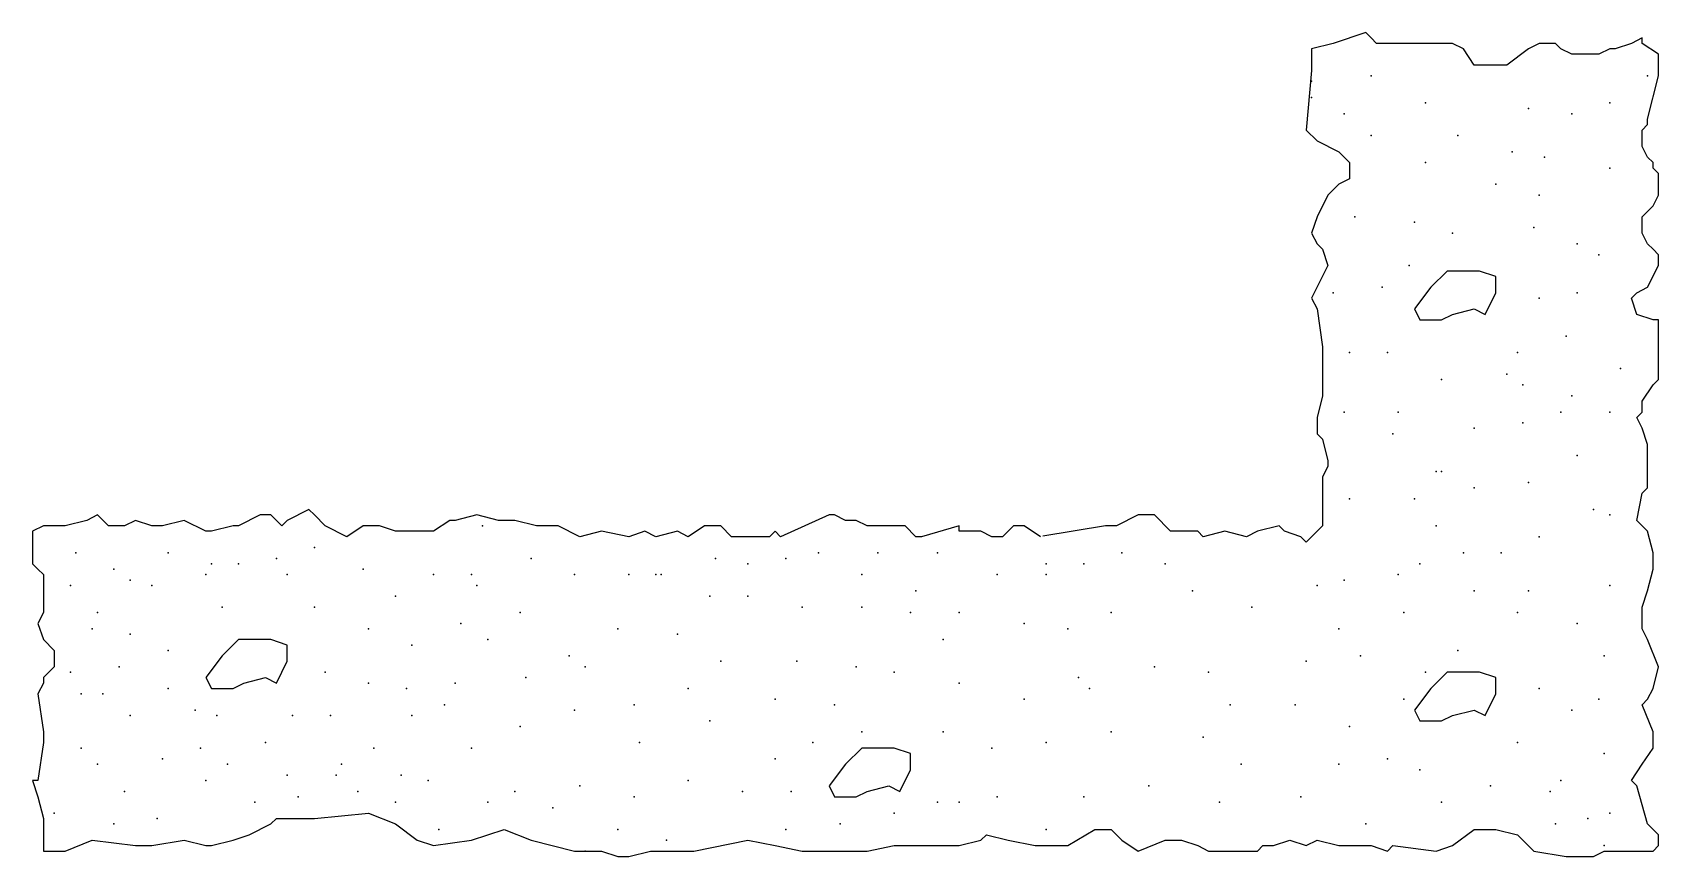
# Model space of a CAD drawing. Extents: x -2.55 to 0, y 0.01 to 1.3.
import ezdxf

# ---------------------------------------------------------------- set-up
doc = ezdxf.new("R2010")
doc.units = 0
doc.header["$LTSCALE"] = 0.5
doc.header["$MEASUREMENT"] = 0
doc.linetypes.add('DOT', pattern=[0.25, 0, -0.25])
doc.layers.add('ARBOLES', color=3, linetype='CONTINUOUS')

msp = doc.modelspace()

# ---------------------------------------------------------------- linework, layer by layer
at = {"layer": 'ARBOLES', "linetype": 'DOT'}
for points in [[(-0.5102, 1.2841), (-0.5443, 1.2756), (-0.5443, 1.2416), (-0.5528, 1.1481), (-0.5357, 1.131), (-0.5017, 1.114), (-0.4847, 1.097), (-0.4847, 1.0715), (-0.5017, 1.063), (-0.5102, 1.0545), (-0.5187, 1.046), (-0.5357, 1.012), (-0.5443, 0.9865), (-0.5357, 0.9695), (-0.5272, 0.961), (-0.5187, 0.9354), (-0.5443, 0.8844), (-0.5357, 0.8674), (-0.5272, 0.8079), (-0.5272, 0.7909), (-0.5272, 0.7314), (-0.5357, 0.6973), (-0.5357, 0.6718), (-0.5272, 0.6633), (-0.5187, 0.6293), (-0.5187, 0.6208), (-0.5272, 0.6038), (-0.5272, 0.5698), (-0.5272, 0.5273), (-0.5528, 0.5017), (-0.5613, 0.5102), (-0.5868, 0.5187), (-0.5953, 0.5273), (-0.6293, 0.5187), (-0.6463, 0.5102), (-0.6803, 0.5187), (-0.7143, 0.5102), (-0.7228, 0.5187), (-0.7313, 0.5187), (-0.7654, 0.5187), (-0.7909, 0.5443), (-0.8164, 0.5443), (-0.8504, 0.5273), (-0.8674, 0.5273), (-0.9694, 0.5102), (-0.995, 0.5273), (-1.0035, 0.5273), (-1.012, 0.5273), (-1.029, 0.5102), (-1.046, 0.5102), (-1.063, 0.5187), (-1.097, 0.5187), (-1.097, 0.5187), (-1.097, 0.5273), (-1.1565, 0.5102), (-1.165, 0.5102), (-1.182, 0.5273), (-1.2246, 0.5273), (-1.2416, 0.5273), (-1.2586, 0.5358), (-1.2586, 0.5358), (-1.2756, 0.5358), (-1.2926, 0.5443), (-1.3011, 0.5443), (-1.3776, 0.5102), (-1.3861, 0.5187), (-1.3946, 0.5102), (-1.4202, 0.5102), (-1.4287, 0.5102), (-1.4542, 0.5102), (-1.4712, 0.5273), (-1.4967, 0.5273), (-1.5222, 0.5102), (-1.5222, 0.5102), (-1.5392, 0.5187), (-1.5732, 0.5102), (-1.5902, 0.5187), (-1.6157, 0.5102), (-1.6583, 0.5187), (-1.6923, 0.5102), (-1.7263, 0.5273), (-1.7603, 0.5273), (-1.7943, 0.5358), (-1.8198, 0.5358), (-1.8539, 0.5443), (-1.8879, 0.5358), (-1.8964, 0.5358), (-1.9219, 0.5187), (-1.9814, 0.5187), (-1.9814, 0.5187), (-2.0069, 0.5273), (-2.0324, 0.5273), (-2.0579, 0.5102), (-2.092, 0.5273), (-2.109, 0.5443), (-2.1175, 0.5528), (-2.1515, 0.5358), (-2.16, 0.5273), (-2.177, 0.5443), (-2.194, 0.5443), (-2.228, 0.5273), (-2.2365, 0.5273), (-2.2705, 0.5187), (-2.2791, 0.5187), (-2.3131, 0.5358), (-2.3471, 0.5273), (-2.3641, 0.5273), (-2.3896, 0.5358), (-2.4066, 0.5273), (-2.4321, 0.5273), (-2.4491, 0.5443), (-2.4661, 0.5358), (-2.5002, 0.5273), (-2.5342, 0.5273), (-2.5512, 0.5187), (-2.5512, 0.4677), (-2.5427, 0.4592), (-2.5342, 0.4507), (-2.5342, 0.4167), (-2.5342, 0.3912), (-2.5427, 0.3742), (-2.5342, 0.3487), (-2.5172, 0.3317), (-2.5172, 0.3061), (-2.5257, 0.2976), (-2.5342, 0.2891), (-2.5342, 0.2806), (-2.5427, 0.2636), (-2.5342, 0.2041), (-2.5342, 0.1871), (-2.5427, 0.1276), (-2.5512, 0.1276), (-2.5427, 0.102), (-2.5342, 0.068), (-2.5342, 0.017), (-2.5002, 0.017), (-2.4576, 0.034), (-2.3896, 0.0255), (-2.3641, 0.0255), (-2.3131, 0.034), (-2.2791, 0.0255), (-2.2705, 0.0255), (-2.2365, 0.034), (-2.211, 0.0425), (-2.177, 0.0595), (-2.1685, 0.068), (-2.1345, 0.068), (-2.109, 0.068), (-2.0239, 0.0765), (-1.9814, 0.0595), (-1.9474, 0.034), (-1.9219, 0.0255), (-1.8624, 0.034), (-1.8113, 0.051), (-1.7688, 0.034), (-1.7008, 0.017), (-1.6838, 0.017), (-1.6583, 0.017), (-1.6328, 0.0085), (-1.6157, 0.0085), (-1.5817, 0.017), (-1.5137, 0.017), (-1.4287, 0.034), (-1.3861, 0.0255), (-1.3436, 0.017), (-1.3096, 0.017), (-1.2926, 0.017), (-1.2926, 0.017), (-1.2586, 0.017), (-1.2416, 0.017), (-1.1991, 0.0255), (-1.165, 0.0255), (-1.131, 0.0255), (-1.097, 0.0255), (-1.063, 0.034), (-1.0545, 0.0425), (-1.0205, 0.034), (-0.978, 0.0255), (-0.9269, 0.0255), (-0.8844, 0.051), (-0.8589, 0.051), (-0.8419, 0.034), (-0.8164, 0.017), (-0.7739, 0.034), (-0.7483, 0.034), (-0.7228, 0.0255), (-0.7058, 0.017), (-0.6718, 0.017), (-0.6293, 0.017), (-0.6208, 0.0255), (-0.6038, 0.0255), (-0.5783, 0.034), (-0.5528, 0.0255), (-0.5357, 0.034), (-0.5017, 0.0255), (-0.4847, 0.0255), (-0.4507, 0.0255), (-0.4252, 0.017), (-0.4167, 0.0255), (-0.3487, 0.017), (-0.3231, 0.0255), (-0.2891, 0.051), (-0.2551, 0.051), (-0.2211, 0.0425), (-0.1956, 0.017), (-0.1446, 0.0085), (-0.102, 0.0085), (-0.085, 0.017), (-0.0425, 0.017), (-0.0085, 0.017), (0, 0.0255), (0, 0.0425), (-0.0085, 0.051), (-0.017, 0.0595), (-0.034, 0.1191), (-0.0425, 0.1276), (-0.0255, 0.1531), (-0.0085, 0.1786), (-0.0085, 0.2041), (-0.0255, 0.2466), (-0.0255, 0.2466), (-0.017, 0.2551), (-0.0085, 0.2721), (0, 0.3061), (-0.017, 0.3487), (-0.0255, 0.3657), (-0.0255, 0.3997), (-0.017, 0.4252), (-0.0085, 0.4592), (-0.0085, 0.4847), (-0.017, 0.5187), (-0.034, 0.5358), (-0.0255, 0.5783), (-0.017, 0.5868), (-0.017, 0.6038), (-0.017, 0.6378), (-0.017, 0.6548), (-0.0255, 0.6803), (-0.0255, 0.6803), (-0.034, 0.6973), (-0.0255, 0.7058), (-0.0255, 0.7058), (-0.0255, 0.7228), (-0.0255, 0.7228), (-0.0255, 0.7228), (-0.0085, 0.7484), (0, 0.7569), (0, 0.7824), (0, 0.8249), (0, 0.8504), (-0.0085, 0.8504), (-0.034, 0.8589), (-0.0425, 0.8844), (-0.034, 0.8929), (-0.017, 0.9014), (0, 0.9354), (0, 0.9354), (0, 0.9525), (-0.0085, 0.961), (-0.017, 0.9695), (-0.0255, 0.9865), (-0.0255, 0.995), (-0.0255, 1.012), (-0.017, 1.0205), (-0.0085, 1.029), (0, 1.046), (0, 1.08), (-0.0085, 1.0885), (-0.0085, 1.097), (-0.017, 1.1055), (-0.0255, 1.1225), (-0.0255, 1.1481), (-0.0255, 1.1481), (-0.017, 1.1566), (-0.017, 1.1651), (0, 1.2331), (0, 1.2331), (0, 1.2416), (0, 1.2416), (0, 1.2501), (0, 1.2671), (-0.0255, 1.2841), (-0.0255, 1.2926), (-0.0425, 1.2841), (-0.068, 1.2756), (-0.0765, 1.2756), (-0.0935, 1.2671), (-0.1191, 1.2671), (-0.1276, 1.2671), (-0.1361, 1.2671), (-0.1531, 1.2756), (-0.1616, 1.2841), (-0.1616, 1.2841), (-0.1786, 1.2841), (-0.1871, 1.2841), (-0.2041, 1.2756), (-0.2381, 1.2501), (-0.2806, 1.2501), (-0.2891, 1.2501), (-0.3061, 1.2756), (-0.3231, 1.2841), (-0.3572, 1.2841), (-0.3912, 1.2841), (-0.4082, 1.2841), (-0.4422, 1.2841), (-0.4507, 1.2926), (-0.4592, 1.3011)], [(-0.3317, 0.9269), (-0.3572, 0.9014), (-0.3827, 0.8674), (-0.3742, 0.8504), (-0.3402, 0.8504), (-0.3402, 0.8504), (-0.3231, 0.8589), (-0.2891, 0.8674), (-0.2721, 0.8589), (-0.2551, 0.8929), (-0.2551, 0.9099), (-0.2551, 0.9184), (-0.2806, 0.9269), (-0.2976, 0.9269)], [(-2.228, 0.3487), (-2.2535, 0.3232), (-2.2791, 0.2891), (-2.2705, 0.2721), (-2.2365, 0.2721), (-2.2365, 0.2721), (-2.2195, 0.2806), (-2.1855, 0.2891), (-2.1685, 0.2806), (-2.1515, 0.3147), (-2.1515, 0.3317), (-2.1515, 0.3402), (-2.177, 0.3487), (-2.194, 0.3487)], [(-0.3317, 0.2976), (-0.3572, 0.2721), (-0.3827, 0.2381), (-0.3742, 0.2211), (-0.3402, 0.2211), (-0.3402, 0.2211), (-0.3231, 0.2296), (-0.2891, 0.2381), (-0.2721, 0.2296), (-0.2551, 0.2636), (-0.2551, 0.2806), (-0.2551, 0.2891), (-0.2806, 0.2976), (-0.2976, 0.2976)], [(-1.2501, 0.1786), (-1.2756, 0.1531), (-1.3011, 0.1191), (-1.2926, 0.102), (-1.2586, 0.102), (-1.2586, 0.102), (-1.2416, 0.1106), (-1.2076, 0.1191), (-1.1905, 0.1106), (-1.1735, 0.1446), (-1.1735, 0.1616), (-1.1735, 0.1701), (-1.1991, 0.1786), (-1.2161, 0.1786)]]:
    msp.add_lwpolyline(points, close=True, dxfattribs=at)
at = {"layer": 'ARBOLES'}
for p in [(-0.5443, 1.2246), (-0.4507, 1.2331), (-0.017, 1.2331), (-0.5443, 1.1991), (-0.4932, 1.1736), (-0.3657, 1.1906), (-0.2041, 1.1821), (-0.1361, 1.1736), (-0.0765, 1.1906), (-0.4507, 1.1395), (-0.3146, 1.1395), (-0.3657, 1.097), (-0.2296, 1.114), (-0.1786, 1.1055), (-0.0765, 1.0885), (-0.2551, 1.063), (-0.1871, 1.046), (-0.4762, 1.012), (-0.3827, 1.0035), (-0.1956, 0.995), (-0.3231, 0.9865), (-0.1276, 0.9695), (-0.0935, 0.9525), (-0.3912, 0.9354), (-0.5102, 0.8929), (-0.4337, 0.9014), (-0.1276, 0.8929), (-0.1871, 0.8844), (-0.1446, 0.8249), (-0.4847, 0.7994), (-0.4252, 0.7994), (-0.2211, 0.7994), (-0.2381, 0.7654), (-0.0595, 0.7739), (-0.3402, 0.7569), (-0.2126, 0.7484), (-0.1361, 0.7314), (-0.4932, 0.7058), (-0.4082, 0.7058), (-0.2126, 0.6888), (-0.1531, 0.7058), (-0.0765, 0.7058), (-0.4167, 0.6718), (-0.2891, 0.6803), (-0.1276, 0.6378), (-0.3487, 0.6123), (-0.3402, 0.6123), (-0.2891, 0.5868), (-0.2041, 0.5953), (-0.4847, 0.5698), (-0.3827, 0.5698), (-0.102, 0.5528), (-0.0765, 0.5443), (-1.8454, 0.5273), (-0.3487, 0.5273), (-0.1871, 0.5102), (-2.4831, 0.4847), (-2.3386, 0.4847), (-2.109, 0.4932), (-1.3181, 0.4847), (-1.2246, 0.4847), (-1.131, 0.4847), (-0.8419, 0.4847), (-0.3061, 0.4847), (-0.2466, 0.4847), (-2.4236, 0.4592), (-2.2705, 0.4677), (-2.228, 0.4677), (-2.1685, 0.4762), (-2.0324, 0.4592), (-1.7688, 0.4762), (-1.4797, 0.4762), (-1.4287, 0.4677), (-1.3691, 0.4762), (-0.9609, 0.4677), (-0.9014, 0.4677), (-0.7739, 0.4677), (-0.3742, 0.4677), (-2.4916, 0.4337), (-2.3981, 0.4422), (-2.3641, 0.4337), (-2.2791, 0.4507), (-2.1515, 0.4507), (-1.9219, 0.4507), (-1.8624, 0.4507), (-1.8539, 0.4337), (-1.7008, 0.4507), (-1.6157, 0.4507), (-1.5732, 0.4507), (-1.5647, 0.4507), (-1.2501, 0.4507), (-1.0375, 0.4507), (-0.9609, 0.4507), (-0.5357, 0.4337), (-0.4932, 0.4422), (-0.4082, 0.4507), (-0.0765, 0.4337), (-1.9814, 0.4167), (-1.4882, 0.4167), (-1.4287, 0.4167), (-1.165, 0.4252), (-0.7313, 0.4252), (-0.2891, 0.4252), (-0.2041, 0.4252), (-2.4491, 0.3912), (-2.2535, 0.3997), (-2.109, 0.3997), (-1.7858, 0.3912), (-1.3436, 0.3997), (-1.2501, 0.3997), (-1.1735, 0.3912), (-1.097, 0.3912), (-0.8589, 0.3912), (-0.6378, 0.3997), (-0.3997, 0.3912), (-0.2211, 0.3912), (-2.4576, 0.3657), (-2.3981, 0.3572), (-2.0239, 0.3657), (-1.8794, 0.3742), (-1.6328, 0.3657), (-1.5392, 0.3572), (-0.995, 0.3742), (-0.9269, 0.3657), (-0.5017, 0.3657), (-0.1276, 0.3742), (-2.3386, 0.3317), (-1.9559, 0.3402), (-1.8368, 0.3487), (-1.1225, 0.3487), (-0.3146, 0.3317), (-2.4151, 0.3061), (-1.7093, 0.3232), (-1.6838, 0.3061), (-1.4712, 0.3147), (-1.3521, 0.3147), (-1.2586, 0.3061), (-0.7909, 0.3061), (-0.5528, 0.3147), (-0.4677, 0.3232), (-0.085, 0.3232), (-2.4916, 0.2976), (-2.092, 0.2976), (-2.0239, 0.2806), (-1.8879, 0.2806), (-1.7773, 0.2891), (-1.1991, 0.2976), (-1.097, 0.2806), (-0.9099, 0.2891), (-0.7058, 0.2976), (-0.3657, 0.2976), (-2.4746, 0.2636), (-2.4406, 0.2636), (-2.3386, 0.2721), (-1.9644, 0.2721), (-1.5222, 0.2721), (-1.3861, 0.2551), (-0.995, 0.2551), (-0.8929, 0.2721), (-0.3997, 0.2551), (-0.1871, 0.2721), (-0.0935, 0.2551), (-2.3981, 0.2296), (-2.2961, 0.2381), (-2.262, 0.2296), (-2.143, 0.2296), (-2.0835, 0.2296), (-1.9559, 0.2296), (-1.9049, 0.2466), (-1.7008, 0.2381), (-1.6072, 0.2466), (-1.2926, 0.2466), (-0.6718, 0.2466), (-0.5698, 0.2466), (-0.1361, 0.2381), (-1.7858, 0.2126), (-1.4882, 0.2211), (-1.2501, 0.2041), (-1.1225, 0.2041), (-0.8589, 0.2041), (-0.4847, 0.2126), (-2.4746, 0.1786), (-2.2876, 0.1786), (-2.1855, 0.1871), (-2.0154, 0.1786), (-1.8624, 0.1786), (-1.5987, 0.1871), (-1.3266, 0.1871), (-1.046, 0.1786), (-0.9609, 0.1871), (-0.7143, 0.1956), (-0.2211, 0.1871), (-2.4491, 0.1531), (-2.3471, 0.1616), (-2.245, 0.1531), (-2.0665, 0.1531), (-1.3861, 0.1616), (-0.6548, 0.1531), (-0.5017, 0.1531), (-0.4252, 0.1616), (-0.085, 0.1701), (-2.2791, 0.1276), (-2.1515, 0.1361), (-2.075, 0.1361), (-1.9729, 0.1361), (-1.9304, 0.1276), (-1.5222, 0.1276), (-0.3742, 0.1446), (-0.1531, 0.1276), (-2.4066, 0.1106), (-2.1345, 0.102), (-2.0409, 0.1106), (-1.7943, 0.1106), (-1.6923, 0.1191), (-1.6072, 0.102), (-1.4372, 0.1106), (-1.3606, 0.1106), (-1.0375, 0.102), (-0.9014, 0.102), (-0.7994, 0.1191), (-0.5613, 0.102), (-0.2636, 0.1191), (-0.1701, 0.1106), (-2.5172, 0.0765), (-2.2025, 0.0935), (-1.9814, 0.0935), (-1.8368, 0.0935), (-1.7348, 0.085), (-1.1991, 0.0765), (-1.131, 0.0935), (-1.097, 0.0935), (-0.6888, 0.0935), (-0.3402, 0.0935), (-0.0765, 0.0765), (-2.4236, 0.0595), (-2.3556, 0.068), (-1.9134, 0.051), (-1.6328, 0.051), (-1.3691, 0.051), (-1.2841, 0.0595), (-0.9609, 0.051), (-0.4592, 0.0595), (-0.1616, 0.0595), (-0.1106, 0.068), (-1.5562, 0.034), (-0.085, 0.0255), (-1.6838, 0.017)]:
    msp.add_point(p, dxfattribs=at)

doc.saveas('drawing.dxf')
